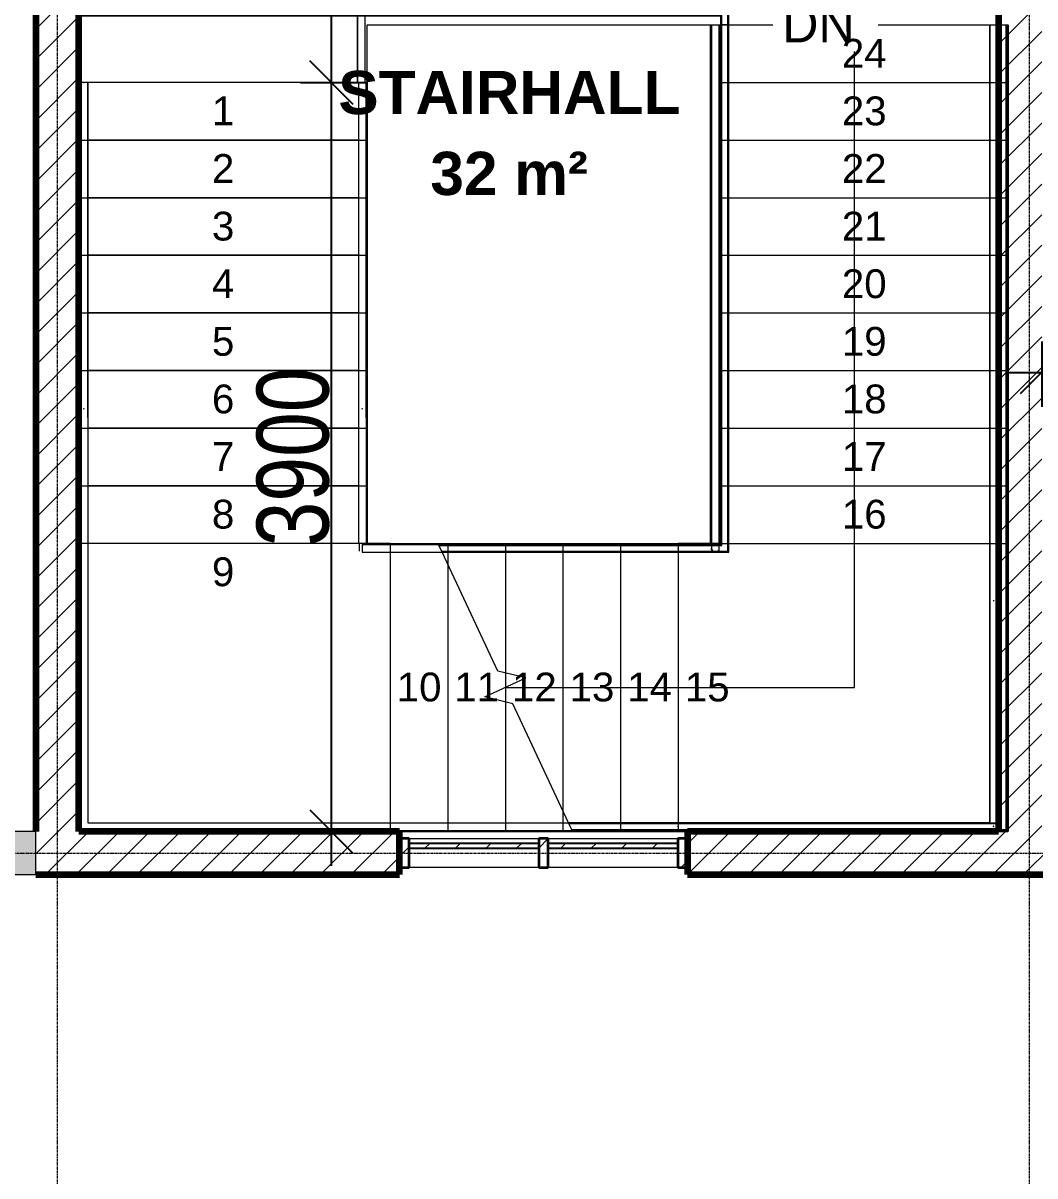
# Model space of a CAD drawing. Header units: millimetres. Extents: x -35190 to 411743, y -233114 to 23872.
# Drawn here: x 129218 to 134487, y -13695 to -7691 of the extents above; entities that cross this region are included whole.
import ezdxf

# ---------------------------------------------------------------- set-up
doc = ezdxf.new("R2010")
doc.units = ezdxf.units.MM
doc.linetypes.add('Grid Line', pattern=[22.225, 12.7, -3.175, 3.175, -3.175])
doc.linetypes.add('Overhead', pattern=[3.96875, 2.38125, -1.5875])
for name, color, linetype, lineweight in [('A-ANNO-DIMS', 211, 'Continuous', 9), ('A-AREA-IDEN', 2, 'Continuous', 9), ('A-DETL-GENF', 92, 'Continuous', 18), ('A-DETL-THIN', 151, 'Continuous', 18), ('A-FLOR', 192, 'Continuous', 18), ('A-FLOR-HRAL', 11, 'Continuous', 18), ('A-FLOR-HRAL-MBND', 5, 'Overhead', 18), ('A-GLAZ-CURT', 52, 'Continuous', 18), ('A-GLAZ-CWMG', 51, 'Continuous', 18), ('A-WALL', 113, 'Continuous', 18), ('A-WALL-PATT', 111, 'Continuous', 18), ('S-GRID', 1, 'Continuous', 9), ('S-STRS', 31, 'Continuous', 18), ('S-STRS-ANNO', 31, 'Continuous', 18), ('S-STRS-IDEN', 31, 'Continuous', 18), ('S-STRS-MBND', 31, 'Overhead', 18)]:
    doc.layers.add(name, color=color, linetype=linetype, lineweight=lineweight)
doc.styles.add('Arial', font='arial.ttf', dxfattribs={"height": 187.5})
doc.styles.add('Arial_1', font='arial.ttf', dxfattribs={"height": 150})
doc.styles.add('Arial_3', font='arial.ttf', dxfattribs={"width": 0.8, "height": 375})
doc.styles.add('Arial_B', font='arialbd.ttf', dxfattribs={"height": 225})
doc.dimstyles.new('main_4_5mm', dxfattribs={"dimscale": 304.8, "dimtxt": 382.597275, "dimasz": 0.738189, "dimexe": 0.590551, "dimexo": 0.0625, "dimgap": 0.024606, "dimtad": 1, "dimdec": 0, "dimzin": 0, "dimdsep": 46, "dimtxsty": 'Arial_3', "dimblk1": 'OBLIQUE', "dimblk2": 'OBLIQUE', "dimsah": 1, "dimcen": 0.09, "dimdle": 0.590551, "dimazin": 0, "dimtfac": 1, "dimtdec": 4, "dimtix": 1, "dimtmove": 0, "dimatfit": 3, "dimfxl": 0.590551, "dimfxlon": 1, "dimtvp": 1, "dimtolj": 1, "dimtzin": 0, "dimarcsym": 2})
doc.dimstyles.new('main_4_5mm_1', dxfattribs={"dimscale": 304.8, "dimtxt": 382.597275, "dimasz": 0.738189, "dimexe": 0.590551, "dimexo": 0.0625, "dimgap": 0.024606, "dimtad": 1, "dimdec": 0, "dimzin": 0, "dimdsep": 46, "dimtxsty": 'Arial_3', "dimblk1": 'OBLIQUE', "dimblk2": 'OBLIQUE', "dimsah": 1, "dimcen": 0.09, "dimdle": 0.590551, "dimazin": 0, "dimtfac": 1, "dimtdec": 4, "dimtix": 1, "dimtmove": 1, "dimatfit": 3, "dimfxl": 0.590551, "dimfxlon": 1, "dimtvp": 1, "dimtolj": 1, "dimtzin": 0, "dimarcsym": 2})
pattern_1 = [(45, (140110.45, -3260.38), (-79.5495, 79.5495), [])]

# ---------------------------------------------------------------- blocks, each defined once
blk = doc.blocks.new('Top Rail Type - Top Rail_Internal_-466016-FIRST FLOOR')
at = {"layer": 'A-FLOR-HRAL'}
for p, q in [((-5858.5, -4440.3), (-5858.5, -7131.4)), ((-5818.5, -7131.4), (-5818.5, -4440.3)), ((-5858.5, -7131.4), (-5858.5, -7435.6)), ((-5818.5, -7435.6), (-5818.5, -7131.4)), ((-5858.5, -7439.7), (-5858.5, -8594.9)), ((-5818.5, -8634.9), (-5818.5, -7439.7)), ((-7476.4, -8594.9), (-8052.5, -8594.9)), ((-8033.9, -8634.9), (-7476.4, -8634.9)), ((-5858.5, -8594.9), (-7476.4, -8594.9)), ((-7476.4, -8634.9), (-5818.5, -8634.9))]:
    blk.add_line(p, q, dxfattribs=at)
at = {"layer": 'A-FLOR-HRAL', "flags": 128}
blk.add_lwpolyline([(-5840.6, -4440.3), (-5838.5, -4440.3), (-5836.4, -4440.3)], dxfattribs=at)
at = {"layer": 'A-FLOR-HRAL'}
for points in [[(-5836.4, -7440.3), (-5837.1, -7440.3), (-5838.5, -7440.3), (-5839.9, -7440.3), (-5840.6, -7440.3)], [(-7481.1, -8617), (-7481.1, -8616.3), (-7481.1, -8614.9), (-7481.1, -8613.5), (-7481.1, -8612.8)]]:
    blk.add_open_spline(points, degree=3, dxfattribs=at)
blk.add_open_spline([(-5836.2, -8617.3), (-5836.5, -8616.9), (-5837.3, -8616.1), (-5838.5, -8614.9), (-5839.7, -8613.7), (-5840.5, -8612.9), (-5840.8, -8612.6)], degree=3, knots=[0.46272837, 0.46272837, 0.46272837, 0.46272837, 0.47916667, 0.5, 0.52083333, 0.53727163, 0.53727163, 0.53727163, 0.53727163], dxfattribs=at)
blk = doc.blocks.new('Top Rail Type - Top Rail_Internal_-V14-FIRST FLOOR')
at = {"layer": 'A-FLOR-HRAL'}
for p, q in [((-5858.5, -4440.3), (-5818.5, -4440.3)), ((-5858.5, -7440.3), (-5858.5, -4440.3)), ((-5818.5, -7440.3), (-5818.5, -4440.3)), ((-5858.5, -8594.9), (-5858.5, -7440.3)), ((-5818.5, -8634.9), (-5818.5, -7440.3)), ((-8052.5, -8594.9), (-7481.1, -8594.9)), ((-8033.9, -8634.9), (-7481.1, -8634.9)), ((-7481.1, -8594.9), (-5858.5, -8594.9)), ((-7481.1, -8634.9), (-5818.5, -8634.9))]:
    blk.add_line(p, q, dxfattribs=at)
blk = doc.blocks.new('Top Rail Type - Top Rail_Internal_-466035-FIRST FLOOR')
at = {"layer": 'A-FLOR-HRAL'}
for p, q in [((-7307.7, -4440.3), (-7307.7, -7165.7)), ((-7267.7, -7165.7), (-7267.7, -4440.3)), ((-7476.4, -7145.7), (-8728.3, -7145.7)), ((-8709.7, -7185.7), (-7476.4, -7185.7)), ((-7307.7, -7145.7), (-7476.4, -7145.7)), ((-7476.4, -7185.7), (-7287.7, -7185.7))]:
    blk.add_line(p, q, dxfattribs=at)
at = {"layer": 'A-FLOR-HRAL', "flags": 128}
for points in [[(-7289.8, -4440.3), (-7287.7, -4440.3), (-7285.6, -4440.3)], [(-7307.7, -7165.7), (-7307, -7170.9), (-7305, -7175.7), (-7301.8, -7179.9), (-7297.7, -7183), (-7292.9, -7185), (-7287.7, -7185.7)], [(-7273.6, -7179.9), (-7277.7, -7183), (-7282.5, -7185), (-7287.7, -7185.7), (-7292.9, -7185), (-7297.7, -7183), (-7301.8, -7179.9), (-7305, -7175.7), (-7307, -7170.9), (-7307.7, -7165.7)], [(-7287.7, -7185.7), (-7282.5, -7185), (-7277.7, -7183), (-7273.6, -7179.9)]]:
    blk.add_lwpolyline(points, dxfattribs=at)
at = {"layer": 'A-FLOR-HRAL'}
blk.add_open_spline([(-7481.1, -7167.8), (-7481.1, -7167.1), (-7481.1, -7165.7), (-7481.1, -7164.3), (-7481.1, -7163.6)], degree=3, dxfattribs=at)
blk = doc.blocks.new('Top Rail Type - Top Rail_Internal_-V15-FIRST FLOOR')
at = {"layer": 'A-FLOR-HRAL'}
for p, q in [((-7307.7, -4440.3), (-7267.7, -4440.3)), ((-7307.7, -7145.7), (-7307.7, -4440.3)), ((-7267.7, -7185.7), (-7267.7, -4440.3)), ((-8728.3, -7145.7), (-7481.1, -7145.7)), ((-8709.7, -7185.7), (-7481.1, -7185.7)), ((-7481.1, -7145.7), (-7307.7, -7145.7)), ((-7481.1, -7185.7), (-7267.7, -7185.7))]:
    blk.add_line(p, q, dxfattribs=at)
blk = doc.blocks.new('Railing - Railing-466950-FIRST FLOOR')
at = {"layer": 'A-FLOR-HRAL-MBND'}
for p, q in [((-5804, -4440.3), (-5774, -4440.3)), ((-5804, -7140.3), (-5804, -4440.3)), ((-5804, -4440.3), (-5774, -4440.3)), ((-5804, -7140.3), (-5804, -4440.3)), ((-5804, -4440.3), (-5774, -4440.3)), ((-5804, -7140.3), (-5804, -4440.3)), ((-5804, -4440.3), (-5774, -4440.3)), ((-5804, -7140.3), (-5804, -4440.3)), ((-5774, -7140.3), (-5774, -4440.3)), ((-5774, -7140.3), (-5774, -4440.3)), ((-5774, -7140.3), (-5774, -4440.3)), ((-5774, -7140.3), (-5774, -4440.3)), ((-5804, -7440.3), (-5804, -7140.3)), ((-5804, -7440.3), (-5804, -7140.3)), ((-5804, -7440.3), (-5804, -7140.3)), ((-5804, -7440.3), (-5804, -7140.3)), ((-5774, -7440.3), (-5774, -7140.3)), ((-5774, -7440.3), (-5774, -7140.3)), ((-5774, -7440.3), (-5774, -7140.3)), ((-5774, -7440.3), (-5774, -7140.3)), ((-5804, -8599.9), (-5804, -7440.3)), ((-5804, -8599.9), (-5804, -7440.3)), ((-5804, -8599.9), (-5804, -7440.3)), ((-5804, -8599.9), (-5804, -7440.3)), ((-5774, -8629.9), (-5774, -7440.3)), ((-5774, -8629.9), (-5774, -7440.3)), ((-5774, -8629.9), (-5774, -7440.3)), ((-5774, -8629.9), (-5774, -7440.3)), ((-8050.2, -8599.9), (-7481.1, -8599.9)), ((-8050.2, -8599.9), (-7481.1, -8599.9)), ((-8050.2, -8599.9), (-7481.1, -8599.9)), ((-8050.2, -8599.9), (-7481.1, -8599.9)), ((-8036.2, -8629.9), (-7481.1, -8629.9)), ((-8036.2, -8629.9), (-7481.1, -8629.9)), ((-8036.2, -8629.9), (-7481.1, -8629.9)), ((-8036.2, -8629.9), (-7481.1, -8629.9)), ((-7481.1, -8599.9), (-5804, -8599.9)), ((-7481.1, -8599.9), (-5804, -8599.9)), ((-7481.1, -8599.9), (-5804, -8599.9)), ((-7481.1, -8599.9), (-5804, -8599.9)), ((-7481.1, -8629.9), (-5774, -8629.9)), ((-7481.1, -8629.9), (-5774, -8629.9)), ((-7481.1, -8629.9), (-5774, -8629.9)), ((-7481.1, -8629.9), (-5774, -8629.9))]:
    blk.add_line(p, q, dxfattribs=at)
blk = doc.blocks.new('Railing - Railing-466954-FIRST FLOOR')
at = {"layer": 'A-FLOR-HRAL'}
for p, q in [((-9141.5, -7140.3), (-9141.5, -7180.7)), ((-9141.5, -7140.3), (-9141.5, -7180.7)), ((-9141.5, -7140.3), (-9141.5, -7180.7)), ((-9141.5, -7140.3), (-9141.5, -7180.7)), ((-9111.5, -7140.3), (-9111.5, -7145.7)), ((-9111.5, -7140.3), (-9111.5, -7145.7)), ((-9111.5, -7140.3), (-9111.5, -7145.7)), ((-9111.5, -7140.3), (-9111.5, -7145.7))]:
    blk.add_line(p, q, dxfattribs=at)
at = {"layer": 'A-FLOR-HRAL-MBND'}
for p, q in [((-10601.1, -4389.9), (-10601.1, -4359.9)), ((-7223.2, -4359.9), (-10601.1, -4359.9)), ((-10601.1, -4389.9), (-10601.1, -4359.9)), ((-7223.2, -4359.9), (-10601.1, -4359.9)), ((-10601.1, -4389.9), (-10601.1, -4359.9)), ((-7223.2, -4359.9), (-10601.1, -4359.9)), ((-10601.1, -4389.9), (-10601.1, -4359.9)), ((-7223.2, -4359.9), (-10601.1, -4359.9)), ((-7223.2, -4440.3), (-7223.2, -4359.9)), ((-7223.2, -4440.3), (-7223.2, -4359.9)), ((-7223.2, -4440.3), (-7223.2, -4359.9)), ((-7223.2, -4440.3), (-7223.2, -4359.9)), ((-7253.2, -4389.9), (-10601.1, -4389.9)), ((-7253.2, -4389.9), (-10601.1, -4389.9)), ((-7253.2, -4389.9), (-10601.1, -4389.9)), ((-7253.2, -4389.9), (-10601.1, -4389.9)), ((-7253.2, -4440.3), (-7253.2, -4389.9)), ((-7253.2, -4440.3), (-7253.2, -4389.9)), ((-7253.2, -4440.3), (-7253.2, -4389.9)), ((-7253.2, -4440.3), (-7253.2, -4389.9)), ((-7253.2, -7150.7), (-7253.2, -4440.3)), ((-7253.2, -7150.7), (-7253.2, -4440.3)), ((-7253.2, -7150.7), (-7253.2, -4440.3)), ((-7253.2, -7150.7), (-7253.2, -4440.3)), ((-7223.2, -7180.7), (-7223.2, -4440.3)), ((-7223.2, -7180.7), (-7223.2, -4440.3)), ((-7223.2, -7180.7), (-7223.2, -4440.3)), ((-7223.2, -7180.7), (-7223.2, -4440.3)), ((-8726, -7150.7), (-7481.1, -7150.7)), ((-8726, -7150.7), (-7481.1, -7150.7)), ((-8726, -7150.7), (-7481.1, -7150.7)), ((-8726, -7150.7), (-7481.1, -7150.7)), ((-8712, -7180.7), (-7481.1, -7180.7)), ((-8712, -7180.7), (-7481.1, -7180.7)), ((-8712, -7180.7), (-7481.1, -7180.7)), ((-8712, -7180.7), (-7481.1, -7180.7)), ((-7481.1, -7150.7), (-7253.2, -7150.7)), ((-7481.1, -7150.7), (-7253.2, -7150.7)), ((-7481.1, -7150.7), (-7253.2, -7150.7)), ((-7481.1, -7150.7), (-7253.2, -7150.7)), ((-7481.1, -7180.7), (-7223.2, -7180.7)), ((-7481.1, -7180.7), (-7223.2, -7180.7)), ((-7481.1, -7180.7), (-7223.2, -7180.7)), ((-7481.1, -7180.7), (-7223.2, -7180.7))]:
    blk.add_line(p, q, dxfattribs=at)
blk = doc.blocks.new('Top Rail Type - Top Rail_Internal_-466970-FIRST FLOOR')
at = {"layer": 'A-FLOR-HRAL'}
for p, q in [((-10595.7, -4740.3), (-10595.7, -6485)), ((-10555.7, -6485), (-10555.7, -4740.3))]:
    blk.add_line(p, q, dxfattribs=at)
at = {"layer": 'A-FLOR-HRAL', "flags": 128}
for points in [[(-10577.8, -4740.3), (-10575.7, -4740.3), (-10573.6, -4740.3)], [(-10572.9, -6440.8), (-10575.7, -6440.3), (-10578.5, -6440.8)]]:
    blk.add_lwpolyline(points, dxfattribs=at)
blk = doc.blocks.new('Top Rail Type - Top Rail_Internal_-V18-FIRST FLOOR')
at = {"layer": 'A-FLOR-HRAL', "linetype": 'Overhead'}
for p, q in [((-5809, -4440.3), (-5769, -4440.3)), ((-5809, -7440.3), (-5809, -4440.3)), ((-5769, -7440.3), (-5769, -4440.3)), ((-5809, -8594.9), (-5809, -7440.3)), ((-5769, -8634.9), (-5769, -7440.3)), ((-8052.5, -8594.9), (-7481.1, -8594.9)), ((-8033.9, -8634.9), (-7481.1, -8634.9)), ((-7481.1, -8594.9), (-5809, -8594.9)), ((-7481.1, -8634.9), (-5769, -8634.9))]:
    blk.add_line(p, q, dxfattribs=at)
at = {"layer": 'A-FLOR-HRAL'}
for p, q in [((-10555.7, -4740.3), (-10595.7, -4740.3)), ((-10595.7, -4740.3), (-10595.7, -7140.3)), ((-10555.7, -4740.3), (-10555.7, -7140.3)), ((-10595.7, -7140.3), (-10595.7, -8634.9)), ((-10555.7, -7140.3), (-10555.7, -8594.9)), ((-10595.7, -8634.9), (-9281.1, -8634.9)), ((-10555.7, -8594.9), (-9281.1, -8594.9)), ((-9281.1, -8594.9), (-8052.5, -8594.9)), ((-9281.1, -8634.9), (-8033.9, -8634.9)), ((-8033.9, -8634.9), (-8052.5, -8594.9))]:
    blk.add_line(p, q, dxfattribs=at)
blk = doc.blocks.new('Top Rail Type - Top Rail_Internal_-466989-FIRST FLOOR')
at = {"layer": 'A-FLOR-HRAL'}
for p, q in [((-9146.5, -4740.3), (-9146.5, -6485)), ((-9106.5, -6485), (-9106.5, -4740.3))]:
    blk.add_line(p, q, dxfattribs=at)
at = {"layer": 'A-FLOR-HRAL', "flags": 128}
for points in [[(-9128.6, -4740.3), (-9126.5, -4740.3), (-9124.4, -4740.3)], [(-9123.7, -6440.8), (-9126.5, -6440.3), (-9129.3, -6440.8)]]:
    blk.add_lwpolyline(points, dxfattribs=at)
blk = doc.blocks.new('Top Rail Type - Top Rail_Internal_-V19-FIRST FLOOR')
at = {"layer": 'A-FLOR-HRAL', "linetype": 'Overhead'}
for p, q in [((-10601.1, -4394.9), (-10601.1, -4354.9)), ((-7218.2, -4354.9), (-10601.1, -4354.9)), ((-7218.2, -4440.3), (-7218.2, -4354.9)), ((-7258.2, -4394.9), (-10601.1, -4394.9)), ((-7258.2, -4440.3), (-7258.2, -4394.9)), ((-7258.2, -7145.7), (-7258.2, -4440.3)), ((-7218.2, -7185.7), (-7218.2, -4440.3)), ((-8728.3, -7145.7), (-7481.1, -7145.7)), ((-8709.7, -7185.7), (-7481.1, -7185.7)), ((-7481.1, -7145.7), (-7258.2, -7145.7)), ((-7481.1, -7185.7), (-7218.2, -7185.7))]:
    blk.add_line(p, q, dxfattribs=at)
at = {"layer": 'A-FLOR-HRAL'}
for p, q in [((-9106.5, -4740.3), (-9146.5, -4740.3)), ((-9146.5, -4740.3), (-9146.5, -7140.3)), ((-9106.5, -4740.3), (-9106.5, -7140.3)), ((-9106.5, -7140.3), (-9146.5, -7140.3)), ((-9126.5, -7145.7), (-9126.5, -7185.7)), ((-9126.5, -7145.7), (-8981.1, -7145.7)), ((-9126.5, -7185.7), (-8981.1, -7185.7)), ((-8981.1, -7145.7), (-8728.3, -7145.7)), ((-8981.1, -7185.7), (-8709.7, -7185.7)), ((-8709.7, -7185.7), (-8728.3, -7145.7))]:
    blk.add_line(p, q, dxfattribs=at)
blk = doc.blocks.new('System Panel - Glazed-725091-FIRST FLOOR')
at = {"layer": 'A-GLAZ-CURT'}
h = blk.add_hatch(dxfattribs=at)
h.set_pattern_fill('FP_11', color=256, style=0, pattern_type=2)
h.set_pattern_definition([(45, (8544.84, 8752.82), (-79.5495, 79.5495), [])])
h.paths.add_polyline_path([(-104.4, 24.5), (337.5, 24.5), (337.5, 49.5), (-337.5, 49.5), (-337.5, 24.5), (-136.3, 24.5)])
at = {"layer": 'A-GLAZ-CURT', "lineweight": 25}
for p, q in [((337.5, 49.5), (-337.5, 49.5)), ((-337.5, 49.5), (-337.5, 24.5)), ((-337.5, 24.5), (337.5, 24.5)), ((337.5, 24.5), (337.5, 49.5))]:
    blk.add_line(p, q, dxfattribs=at)
blk = doc.blocks.new('Rectangular Mullion - 50 x 150mm-725092-FIRST FLOOR')
at = {"layer": 'A-GLAZ-CWMG'}
h = blk.add_hatch(dxfattribs=at)
h.set_pattern_fill('FP_12', color=256, style=0, pattern_type=2)
h.set_pattern_definition([(315, (7432.35, -8752.82), (79.5495, 79.5495), [])])
h.paths.add_polyline_path([(0, 75), (0, -75), (-50, -75), (-50, 75)])
at = {"layer": 'A-GLAZ-CWMG', "lineweight": 35}
for p, q in [((-50, 75), (0, 75)), ((-50, -75), (-50, 75)), ((0, 75), (0, -75)), ((0, -75), (-50, -75))]:
    blk.add_line(p, q, dxfattribs=at)
blk = doc.blocks.new('Rectangular Mullion - 50 x 150mm-723605-FIRST FLOOR')
at = {"layer": 'A-GLAZ-CWMG'}
for p, q in [((-8882.3, -8677.8), (-8207.3, -8677.8)), ((-8207.3, -8827.8), (-8882.3, -8827.8))]:
    blk.add_line(p, q, dxfattribs=at)
blk = doc.blocks.new('Top Rail Type - Top Rail_Internal_-587703-FIRST FLOOR')
at = {"layer": 'A-FLOR-HRAL'}
for p, q in [((-7221.1, -4320.3), (-9151.1, -4320.3)), ((-9151.1, -4320.3), (-9151.1, -4740.3)), ((-7221.1, -4440.3), (-7221.1, -4320.3)), ((-9111.1, -4360.3), (-7261.1, -4360.3)), ((-9111.1, -4740.3), (-9111.1, -4360.3)), ((-7261.1, -4360.3), (-7261.1, -4440.3)), ((-7243.4, -4440.3), (-7238.8, -4440.3))]:
    blk.add_line(p, q, dxfattribs=at)
for points, knots in [([(-9133.4, -4338), (-9133.1, -4338.3), (-9132.3, -4339.1), (-9131.1, -4340.3), (-9129.9, -4341.5), (-9129.1, -4342.3), (-9128.8, -4342.7)], [-0.53727163, -0.53727163, -0.53727163, -0.53727163, -0.52083333, -0.5, -0.47916667, -0.46272837, -0.46272837, -0.46272837, -0.46272837]), ([(-7243.4, -4342.7), (-7243.1, -4342.3), (-7242.3, -4341.5), (-7241.1, -4340.3), (-7239.9, -4339.1), (-7239.1, -4338.3), (-7238.8, -4338)], [0.46272837, 0.46272837, 0.46272837, 0.46272837, 0.47916667, 0.5, 0.52083333, 0.53727163, 0.53727163, 0.53727163, 0.53727163])]:
    blk.add_open_spline(points, degree=3, knots=knots, dxfattribs=at)
blk = doc.blocks.new('Top Rail Type - Top Rail_Internal_-V43-FIRST FLOOR')
at = {"layer": 'A-FLOR-HRAL'}
for p, q in [((-9151.1, -4320.3), (-7221.1, -4320.3)), ((-9151.1, -4740.3), (-9151.1, -4320.3)), ((-7221.1, -4320.3), (-7221.1, -4440.3)), ((-9111.1, -4360.3), (-7261.1, -4360.3)), ((-9111.1, -4740.3), (-9111.1, -4360.3)), ((-7261.1, -4360.3), (-7261.1, -4440.3)), ((-7221.1, -4440.3), (-7261.1, -4440.3)), ((-9151.1, -4740.3), (-9146.5, -4740.3))]:
    blk.add_line(p, q, dxfattribs=at)
blk = doc.blocks.new('Rectangular Mullion - 50 x 150mm-V88-FIRST FLOOR')
at = {"layer": 'A-GLAZ-CWMG'}
h = blk.add_hatch(dxfattribs=at)
h.set_pattern_fill('FP_46', color=256, style=0, pattern_type=2)
h.set_pattern_definition([(225, (-8932.34, -8752.82), (79.5495, -79.5495), [])])
h.paths.add_polyline_path([(0, 75), (-50, 75), (-50, -75), (0, -75), (0, 51.6)])
at = {"layer": 'A-GLAZ-CWMG', "lineweight": 35}
for p, q in [((0, 75), (-50, 75)), ((-50, 75), (-50, -75)), ((0, -75), (0, 75)), ((-50, -75), (0, -75))]:
    blk.add_line(p, q, dxfattribs=at)
blk = doc.blocks.new('System Panel - Glazed-V90-FIRST FLOOR')
at = {"layer": 'A-GLAZ-CURT'}
h = blk.add_hatch(dxfattribs=at)
h.set_pattern_fill('FP_50', color=256, style=0, pattern_type=2)
h.set_pattern_definition([(45, (7819.85, 8752.82), (-79.5495, 79.5495), [])])
h.paths.add_polyline_path([(29.5, 24.5), (337.5, 24.5), (337.5, 49.5), (-337.5, 49.5), (-337.5, 24.5), (-256.8, 24.5)])
at = {"layer": 'A-GLAZ-CURT', "lineweight": 25}
for p, q in [((337.5, 49.5), (-337.5, 49.5)), ((-337.5, 49.5), (-337.5, 24.5)), ((-337.5, 24.5), (337.5, 24.5)), ((337.5, 24.5), (337.5, 49.5))]:
    blk.add_line(p, q, dxfattribs=at)
blk = doc.blocks.new('Rectangular Mullion - 50 x 150mm-V102-FIRST FLOOR')
at = {"layer": 'A-GLAZ-CWMG'}
h = blk.add_hatch(dxfattribs=at)
h.set_pattern_fill('FP_62', color=256, style=0, pattern_type=2)
h.set_pattern_definition([(315, (8182.35, -8752.82), (79.5495, 79.5495), [])])
h.paths.add_polyline_path([(-25, 75), (25, 75), (25, -75), (-25, -75), (-25, 51.6)])
at = {"layer": 'A-GLAZ-CWMG', "lineweight": 35}
for p, q in [((-25, 75), (25, 75)), ((-25, -75), (-25, 75)), ((25, 75), (25, -75)), ((25, -75), (-25, -75))]:
    blk.add_line(p, q, dxfattribs=at)
blk = doc.blocks.new('_Oblique')
at = {"color": 0, "linetype": 'ByBlock', "lineweight": -2}
blk.add_line((-0.5, -0.5), (0.5, 0.5), dxfattribs=at)
blk = doc.blocks.new('*D3954')
at = {"layer": 'A-ANNO-DIMS', "color": 0, "lineweight": -2, "transparency": 16777216}
for p, q in [((134522.4, -9349.3), (134522.4, -9690.2)), ((137884.4, -9349.3), (137884.4, -9690.2)), ((134342.4, -9510.2), (138064.4, -9510.2))]:
    blk.add_line(p, q, dxfattribs=at)
at = {"layer": 'Defpoints', "color": 0, "transparency": 16777216}
for p in [(134522.4, -9330.2), (137884.4, -9330.2), (137884.4, -9510.2)]:
    blk.add_point(p, dxfattribs=at)
at = {"layer": 'A-ANNO-DIMS', "color": 0, "lineweight": -2, "transparency": 16777216, "xscale": 224.9999999999999, "yscale": 224.9999999999999, "zscale": 224.9999999999999, "rotation": 180}
blk.add_blockref('_Oblique', (134522.4, -9510.2), dxfattribs=at)
at = {"layer": 'A-ANNO-DIMS', "color": 0, "lineweight": -2, "transparency": 16777216, "xscale": 224.9999999999999, "yscale": 224.9999999999999, "zscale": 224.9999999999999}
blk.add_blockref('_Oblique', (137884.4, -9510.2), dxfattribs=at)
at = {"layer": 'A-ANNO-DIMS', "color": 0, "transparency": 16777216, "insert": (136203.4, -9311.1), "char_height": 375, "width": 1101.88, "attachment_point": 5, "style": 'Arial_3'}
blk.add_mtext('\\A1;3362', dxfattribs=at)
blk = doc.blocks.new('*D3561')
at = {"layer": 'A-ANNO-DIMS', "color": 0, "lineweight": -2, "transparency": 16777216}
for p, q in [((130823.7, -12080.7), (130823.7, -7820.7)), ((130662.8, -8000.7), (131003.7, -8000.7)), ((130662.8, -11900.7), (131003.7, -11900.7))]:
    blk.add_line(p, q, dxfattribs=at)
at = {"layer": 'Defpoints', "color": 0, "transparency": 16777216}
for p in [(130643.7, -8000.7), (130823.7, -8000.7), (130643.7, -11900.7)]:
    blk.add_point(p, dxfattribs=at)
at = {"layer": 'A-ANNO-DIMS', "color": 0, "lineweight": -2, "transparency": 16777216, "xscale": 224.9999999999999, "yscale": 224.9999999999999, "zscale": 224.9999999999999}
for p, rotation in [((130823.7, -8000.7), 90), ((130823.7, -11900.7), 270)]:
    blk.add_blockref('_Oblique', p, dxfattribs=dict(at, rotation=rotation))
at = {"layer": 'A-ANNO-DIMS', "color": 0, "transparency": 16777216, "insert": (130624.6, -9950.7), "char_height": 375, "width": 1101.88, "attachment_point": 5, "rotation": 90, "style": 'Arial_3'}
blk.add_mtext('\\A1;3900', dxfattribs=at)
blk = doc.blocks.new('*D3562')
at = {"layer": 'A-ANNO-DIMS', "color": 0, "lineweight": -2, "transparency": 16777216}
for p, q in [((130823.7, -5095.7), (130823.7, -6488.9)), ((130662.8, -5275.7), (131003.7, -5275.7)), ((130823.7, -8180.7), (130823.7, -7407.2)), ((130662.8, -8000.7), (131003.7, -8000.7))]:
    blk.add_line(p, q, dxfattribs=at)
at = {"layer": 'Defpoints', "color": 0, "transparency": 16777216}
for p in [(130643.7, -5275.7), (130823.7, -5275.7), (130643.7, -8000.7)]:
    blk.add_point(p, dxfattribs=at)
at = {"layer": 'A-ANNO-DIMS', "color": 0, "lineweight": -2, "transparency": 16777216, "xscale": 224.9999999999999, "yscale": 224.9999999999999, "zscale": 224.9999999999999}
for p, rotation in [((130823.7, -5275.7), 90), ((130823.7, -8000.7), 270)]:
    blk.add_blockref('_Oblique', p, dxfattribs=dict(at, rotation=rotation))
at = {"layer": 'A-ANNO-DIMS', "color": 0, "transparency": 16777216, "insert": (130329.4, -7499), "char_height": 375, "width": 1101.88, "attachment_point": 1, "rotation": 90, "line_spacing_factor": 0.941778, "style": 'Arial_3'}
blk.add_mtext('\\A1;2725', dxfattribs=at)

msp = doc.modelspace()

# ---------------------------------------------------------------- hatches: boundary and pattern name
at = {"layer": 'A-DETL-GENF'}
h = msp.add_hatch(color=1, dxfattribs=at)
h.paths.add_polyline_path([(129284.4, -12125.7), (129284.4, -11900.7), (128384.4, -11900.7), (128384.4, -12125.7)])
h.paths.add_polyline_path([(182459.4, -12125.7), (182459.4, -11900.7), (181559.4, -11900.7), (181559.4, -12125.7), (182138.2, -12125.7)])
h.paths.add_polyline_path([(129609.4, -3475.7), (130809.4, -3475.7), (130809.4, -3250.7), (129609.4, -3250.7), (129609.4, -3448.4)])
h.paths.add_polyline_path([(180034.2, -3475.7), (181234.2, -3475.7), (181234.2, -3250.7), (180034.2, -3250.7), (180034.2, -3293)])
h.paths.add_polyline_path([(129284.4, 4202.3), (129284.4, 4352.3), (128834.4, 4352.3), (128834.4, 4202.3)])
h.paths.add_polyline_path([(181559.4, 4301.3), (182009.4, 4301.3), (182009.4, 4451.3), (181559.4, 4451.3)])
h.paths.add_polyline_path([(128834.4, 6451.3), (129284.4, 6451.3), (129284.4, 6551.3), (128834.4, 6551.3), (128834.4, 6452.3)])
h.paths.add_polyline_path([(181559.4, 6551.3), (182009.4, 6551.3), (182009.4, 6651.3), (181559.4, 6651.3)])
h.paths.add_polyline_path([(128834.4, 7170.3), (129284.4, 7170.3), (129284.4, 7270.3), (128834.4, 7270.3)])
h.paths.add_polyline_path([(182009.4, 7270.3), (182009.4, 7370.3), (181559.4, 7370.3), (181559.4, 7270.3)])
h.paths.add_polyline_path([(129284.4, 9372.3), (129284.4, 9522.3), (128834.4, 9522.3), (128834.4, 9372.3)])
h.paths.add_polyline_path([(181559.4, 9470.3), (182009.4, 9470.3), (182009.4, 9620.3), (181559.4, 9620.3)])
h.paths.add_polyline_path([(129829.4, 11074.3), (129829.4, 11524.3), (129679.4, 11524.3), (129679.4, 11074.3)])
h.paths.add_polyline_path([(132029.4, 11074.3), (132029.4, 11524.3), (131929.4, 11524.3), (131929.4, 11074.3)])
h.paths.add_polyline_path([(132359.4, 11074.3), (132359.4, 11524.3), (132259.4, 11524.3), (132259.4, 11074.3)])
h.paths.add_polyline_path([(134159.4, 11074.3), (134309.4, 11074.3), (134309.4, 11524.3), (134159.4, 11524.3), (134159.4, 11420.5)])
h.paths.add_polyline_path([(181089.4, 11074.3), (181239.4, 11074.3), (181239.4, 11524.3), (181089.4, 11524.3)])
h.paths.add_polyline_path([(176564.4, 11074.3), (176714.4, 11074.3), (176714.4, 11524.3), (176564.4, 11524.3)])
at = {"layer": 'A-WALL-PATT'}
h = msp.add_hatch(dxfattribs=at)
h.set_pattern_fill('FP_1', color=256, style=0, pattern_type=2)
h.set_pattern_definition(pattern_1)
h.paths.add_polyline_path([(129284.4, -11900.7), (129509.4, -11900.7), (129509.4, -5275.7), (129284.4, -5275.7), (129284.4, -11857)])
h.paths.add_polyline_path([(129457, -3475.7), (129509.4, -3475.7), (129509.4, -3190.7), (129284.4, -3190.7), (129284.4, -3475.7)])
h.paths.add_polyline_path([(129457, -2290.7), (129509.4, -2290.7), (129509.4, -1648.7), (129284.4, -1648.7), (129284.4, -2290.7)])
h.paths.add_polyline_path([(129509.4, -148.7), (129509.4, 651.3), (129284.4, 651.3), (129284.4, -148.7), (129457, -148.7)])
h.paths.add_polyline_path([(129284.4, 2751.3), (129509.4, 2751.3), (129509.4, 4352.3), (129284.4, 4352.3), (129284.4, 3107.1)])
h.paths.add_polyline_path([(129457, 6452.3), (129509.4, 6452.3), (129509.4, 7271.3), (129284.4, 7271.3), (129284.4, 6452.3)])
h.paths.add_polyline_path([(129509.4, 9371.3), (129509.4, 10849.3), (129284.4, 10849.3), (129284.4, 9371.3), (129457, 9371.3)])
h = msp.add_hatch(dxfattribs=at)
h.set_pattern_fill('FP_1', color=256, style=0, pattern_type=2)
h.set_pattern_definition(pattern_1)
h.paths.add_polyline_path([(134324.3, -11900.7), (134522.4, -11900.7), (134522.4, -5275.7), (134297.4, -5275.7), (134297.4, -11900.7)])
h = msp.add_hatch(dxfattribs=at)
h.set_pattern_fill('FP_1', color=256, style=0, pattern_type=2)
h.set_pattern_definition(pattern_1)
h.paths.add_polyline_path([(134522.4, -12125.7), (134574.4, -12125.7), (134574.4, -11900.7), (132678.1, -11900.7), (132678.1, -12125.7), (134324.3, -12125.7)])
h.paths.add_polyline_path([(129284.4, -12125.7), (131178.1, -12125.7), (131178.1, -11900.7), (129284.4, -11900.7), (129284.4, -11945.7)])
h.paths.add_polyline_path([(138409.4, -12125.7), (138409.4, -11900.7), (136674.4, -11900.7), (136674.4, -12125.7), (138109.4, -12125.7)])
h.paths.add_polyline_path([(139309.4, -12125.7), (140134.4, -12125.7), (140134.4, -11900.7), (139309.4, -11900.7)])
h.paths.add_polyline_path([(143109.4, -12125.7), (143334.4, -12125.7), (143334.4, -11900.7), (142234.4, -11900.7), (142234.4, -12125.7)])

# ---------------------------------------------------------------- linework, layer by layer
at = {"layer": 'A-DETL-THIN'}
for p, q in [((132846.9, -7700.7), (132846.9, -10400.7)), ((134346.9, -7700.7), (134346.9, -11900.7)), ((131009.4, -8000.7), (131009.4, -10400.7)), ((129509.4, -8300.7), (131009.4, -8300.7)), ((129509.4, -8600.7), (131009.4, -8600.7)), ((129509.4, -8900.7), (131009.4, -8900.7)), ((129509.4, -9200.7), (131009.4, -9200.7)), ((129509.4, -9500.7), (131009.4, -9500.7)), ((129509.4, -9800.7), (131009.4, -9800.7)), ((129509.4, -10100.7), (131009.4, -10100.7)), ((131009.4, -10400.7), (129509.4, -10400.7)), ((131009.4, -10400.7), (132846.9, -10400.7)), ((131129.4, -10400.7), (131129.4, -11900.7)), ((131429.4, -10400.7), (131429.4, -11900.7)), ((131729.4, -10400.7), (131729.4, -11900.7)), ((132029.4, -10400.7), (132029.4, -11900.7)), ((132329.4, -10400.7), (132329.4, -11900.7)), ((132629.4, -10400.7), (132629.4, -11900.7)), ((129284.4, -11900.7), (128384.4, -11900.7)), ((129284.4, -12125.7), (129284.4, -11900.7)), ((128384.4, -12125.7), (129284.4, -12125.7))]:
    msp.add_line(p, q, dxfattribs=at)
at = {"layer": 'A-FLOR'}
for p, q in [((131009.4, -8000.7), (131009.4, -7700.7)), ((131009.4, -7700.7), (132802.8, -7700.7)), ((132842.8, -7700.7), (132849.4, -7700.7)), ((132889.4, -7700.7), (134252, -7700.7)), ((134292, -7700.7), (134297.4, -7700.7))]:
    msp.add_line(p, q, dxfattribs=at)
at = {"layer": 'A-WALL', "lineweight": 140}
for p, q in [((129284.4, -5275.7), (129284.4, -11900.7)), ((129509.4, -11900.7), (129509.4, -5275.7)), ((134297.4, -5275.7), (134297.4, -11900.7)), ((131178.1, -11900.7), (129509.4, -11900.7)), ((131178.1, -12125.7), (131178.1, -11900.7)), ((134297.4, -11900.7), (132678.1, -11900.7)), ((132678.1, -11900.7), (132678.1, -12125.7)), ((129284.4, -12125.7), (131178.1, -12125.7)), ((132678.1, -12125.7), (134574.4, -12125.7))]:
    msp.add_line(p, q, dxfattribs=at)
at = {"layer": 'S-GRID', "linetype": 'Grid Line'}
for p, q in [((129396.9, -26662), (129396.9, 15610.8)), ((134459.4, -26662), (134459.4, 15610.8)), ((124075.2, -12013.2), (187181.8, -12013.2))]:
    msp.add_line(p, q, dxfattribs=at)
at = {"layer": 'S-STRS'}
for p, q in [((132797.4, -7700.7), (132802.8, -7700.7)), ((132797.4, -8000.7), (132797.4, -7700.7)), ((132842.8, -7700.7), (132849.4, -7700.7)), ((132889.4, -7700.7), (134252, -7700.7)), ((134292, -7700.7), (134297.4, -7700.7)), ((129514.8, -8000.7), (129509.4, -8000.7)), ((130959.4, -8000.7), (129554.8, -8000.7)), ((131009.4, -8000.7), (131004, -8000.7)), ((131009.4, -8000.7), (131009.4, -8300.7)), ((132797.4, -8300.7), (132797.4, -8000.7)), ((132797.4, -8000.7), (132802.8, -8000.7)), ((132842.8, -8000.7), (134252, -8000.7)), ((134292, -8000.7), (134297.4, -8000.7)), ((129514.8, -8300.7), (129509.4, -8300.7)), ((130964, -8300.7), (129554.8, -8300.7)), ((131009.4, -8300.7), (131004, -8300.7)), ((131009.4, -8300.7), (131009.4, -8600.7)), ((132797.4, -8600.7), (132797.4, -8300.7)), ((132797.4, -8300.7), (132802.8, -8300.7)), ((132842.8, -8300.7), (134252, -8300.7)), ((134292, -8300.7), (134297.4, -8300.7)), ((129514.8, -8600.7), (129509.4, -8600.7)), ((130964, -8600.7), (129554.8, -8600.7)), ((131009.4, -8600.7), (131004, -8600.7)), ((131009.4, -8600.7), (131009.4, -8900.7)), ((132797.4, -8900.7), (132797.4, -8600.7)), ((132797.4, -8600.7), (132802.8, -8600.7)), ((132842.8, -8600.7), (134252, -8600.7)), ((134292, -8600.7), (134297.4, -8600.7)), ((129514.8, -8900.7), (129509.4, -8900.7)), ((130964, -8900.7), (129554.8, -8900.7)), ((131009.4, -8900.7), (131004, -8900.7)), ((131009.4, -8900.7), (131009.4, -9200.7)), ((132797.4, -9200.7), (132797.4, -8900.7)), ((132797.4, -8900.7), (132802.8, -8900.7)), ((132842.8, -8900.7), (134252, -8900.7)), ((134292, -8900.7), (134297.4, -8900.7)), ((129514.8, -9200.7), (129509.4, -9200.7)), ((130964, -9200.7), (129554.8, -9200.7)), ((131009.4, -9200.7), (131004, -9200.7)), ((131009.4, -9200.7), (131009.4, -9500.7)), ((132797.4, -9500.7), (132797.4, -9200.7)), ((132797.4, -9200.7), (132802.8, -9200.7)), ((132842.8, -9200.7), (134252, -9200.7)), ((134292, -9200.7), (134297.4, -9200.7)), ((129514.8, -9500.7), (129509.4, -9500.7)), ((130964, -9500.7), (129554.8, -9500.7)), ((131009.4, -9500.7), (131004, -9500.7)), ((131009.4, -9500.7), (131009.4, -9800.7)), ((132797.4, -9800.7), (132797.4, -9500.7)), ((132797.4, -9500.7), (132802.8, -9500.7)), ((132842.8, -9500.7), (134252, -9500.7)), ((134292, -9500.7), (134297.4, -9500.7)), ((129514.8, -9800.7), (129509.4, -9800.7)), ((130964, -9800.7), (129554.8, -9800.7)), ((131009.4, -9800.7), (131004, -9800.7)), ((131009.4, -9800.7), (131009.4, -10100.7)), ((132797.4, -10100.7), (132797.4, -9800.7)), ((132797.4, -9800.7), (132802.8, -9800.7)), ((132842.8, -9800.7), (134252, -9800.7)), ((134292, -9800.7), (134297.4, -9800.7)), ((129514.8, -10100.7), (129509.4, -10100.7)), ((130964, -10100.7), (129554.8, -10100.7)), ((131009.4, -10100.7), (131004, -10100.7)), ((131009.4, -10100.7), (131009.4, -10400.7)), ((132797.4, -10400.7), (132797.4, -10100.7)), ((132797.4, -10100.7), (132802.8, -10100.7)), ((132842.8, -10100.7), (134252, -10100.7)), ((134292, -10100.7), (134297.4, -10100.7)), ((129514.8, -10400.7), (129509.4, -10400.7)), ((130964, -10400.7), (129554.8, -10400.7)), ((131009.4, -10400.7), (131004, -10400.7)), ((131129.4, -10400.7), (131009.4, -10400.7)), ((131129.4, -10400.7), (131129.4, -10406.1)), ((131129.4, -10400.7), (131379.6, -10400.7)), ((131379.6, -10400.7), (131429.4, -10400.7)), ((131429.4, -10400.7), (131729.4, -10400.7)), ((131429.4, -10400.7), (131429.4, -10406.1)), ((131729.4, -10400.7), (132029.4, -10400.7)), ((131729.4, -10400.7), (131729.4, -10406.1)), ((132029.4, -10400.7), (132329.4, -10400.7)), ((132029.4, -10400.7), (132029.4, -10406.1)), ((132329.4, -10400.7), (132629.4, -10400.7)), ((132329.4, -10400.7), (132329.4, -10406.1)), ((132797.4, -10400.7), (132629.4, -10400.7)), ((132629.4, -10400.7), (132629.4, -10406.1)), ((132797.4, -10400.7), (132802.8, -10400.7)), ((132842.8, -10400.7), (134252, -10400.7)), ((134292, -10400.7), (134297.4, -10400.7)), ((131129.4, -10446.1), (131129.4, -11855.3)), ((131429.4, -10446.1), (131429.4, -10507.3)), ((131729.4, -10446.1), (131729.4, -11075.4)), ((132029.4, -10446.1), (132029.4, -11794.1)), ((132329.4, -10446.1), (132329.4, -11855.3)), ((132629.4, -10446.1), (132629.4, -11855.3)), ((131429.4, -10507.3), (131429.4, -11855.3)), ((131729.4, -11075.4), (131729.4, -11150.7)), ((131729.4, -11150.7), (131729.4, -11226)), ((131729.4, -11226), (131729.4, -11855.3)), ((132029.4, -11794.1), (132029.4, -11855.3)), ((131129.4, -11895.3), (131129.4, -11900.7)), ((131178.1, -11900.7), (131429.4, -11900.7)), ((131429.4, -11895.3), (131429.4, -11900.7)), ((131429.4, -11900.7), (131729.4, -11900.7)), ((131729.4, -11895.3), (131729.4, -11900.7)), ((131729.4, -11900.7), (132029.4, -11900.7)), ((132029.4, -11895.3), (132029.4, -11900.7)), ((132029.4, -11900.7), (132079.1, -11900.7)), ((132079.1, -11900.7), (132329.4, -11900.7)), ((132329.4, -11895.3), (132329.4, -11900.7)), ((132329.4, -11900.7), (132629.4, -11900.7)), ((132629.4, -11895.3), (132629.4, -11900.7)), ((132629.4, -11900.7), (132678.1, -11900.7))]:
    msp.add_line(p, q, dxfattribs=at)
at = {"layer": 'S-STRS', "linetype": 'Overhead'}
for p, q in [((129514.8, -8000.7), (129509.4, -8000.7)), ((130959.4, -8000.7), (129554.8, -8000.7)), ((131009.4, -8000.7), (131004, -8000.7)), ((132797.4, -8000.7), (132802.8, -8000.7)), ((132842.8, -8000.7), (134252, -8000.7)), ((134292, -8000.7), (134297.4, -8000.7)), ((129514.8, -8300.7), (129509.4, -8300.7)), ((130964, -8300.7), (129554.8, -8300.7)), ((131009.4, -8300.7), (131004, -8300.7)), ((132797.4, -8300.7), (132802.8, -8300.7)), ((132842.8, -8300.7), (134252, -8300.7)), ((134292, -8300.7), (134297.4, -8300.7)), ((129514.8, -8600.7), (129509.4, -8600.7)), ((130964, -8600.7), (129554.8, -8600.7)), ((131009.4, -8600.7), (131004, -8600.7)), ((132797.4, -8600.7), (132802.8, -8600.7)), ((132842.8, -8600.7), (134252, -8600.7)), ((134292, -8600.7), (134297.4, -8600.7)), ((129514.8, -8900.7), (129509.4, -8900.7)), ((130964, -8900.7), (129554.8, -8900.7)), ((131009.4, -8900.7), (131004, -8900.7)), ((132797.4, -8900.7), (132802.8, -8900.7)), ((132842.8, -8900.7), (134252, -8900.7)), ((134292, -8900.7), (134297.4, -8900.7)), ((129514.8, -9200.7), (129509.4, -9200.7)), ((130964, -9200.7), (129554.8, -9200.7)), ((131009.4, -9200.7), (131004, -9200.7)), ((132797.4, -9200.7), (132802.8, -9200.7)), ((132842.8, -9200.7), (134252, -9200.7)), ((134292, -9200.7), (134297.4, -9200.7)), ((129514.8, -9500.7), (129509.4, -9500.7)), ((130964, -9500.7), (129554.8, -9500.7)), ((131009.4, -9500.7), (131004, -9500.7)), ((132797.4, -9500.7), (132802.8, -9500.7)), ((132842.8, -9500.7), (134252, -9500.7)), ((134292, -9500.7), (134297.4, -9500.7)), ((129514.8, -9800.7), (129509.4, -9800.7)), ((130964, -9800.7), (129554.8, -9800.7)), ((131009.4, -9800.7), (131004, -9800.7)), ((132797.4, -9800.7), (132802.8, -9800.7)), ((132842.8, -9800.7), (134252, -9800.7)), ((134292, -9800.7), (134297.4, -9800.7)), ((129514.8, -10100.7), (129509.4, -10100.7)), ((130964, -10100.7), (129554.8, -10100.7)), ((131009.4, -10100.7), (131004, -10100.7)), ((132797.4, -10100.7), (132802.8, -10100.7)), ((132842.8, -10100.7), (134252, -10100.7)), ((134292, -10100.7), (134297.4, -10100.7)), ((129514.8, -10400.7), (129509.4, -10400.7)), ((130964, -10400.7), (129554.8, -10400.7)), ((131009.4, -10400.7), (131004, -10400.7)), ((131129.4, -10400.7), (131129.4, -10406.1)), ((131429.4, -10400.7), (131429.4, -10406.1)), ((131729.4, -10400.7), (131729.4, -10406.1)), ((132029.4, -10400.7), (132029.4, -10406.1)), ((132329.4, -10400.7), (132329.4, -10406.1)), ((132629.4, -10400.7), (132629.4, -10406.1)), ((132797.4, -10400.7), (132802.8, -10400.7)), ((132842.8, -10400.7), (134252, -10400.7)), ((134292, -10400.7), (134297.4, -10400.7)), ((131129.4, -10446.1), (131129.4, -11855.3)), ((131429.4, -10446.1), (131429.4, -10507.3)), ((131729.4, -10446.1), (131729.4, -11075.4)), ((132029.4, -10446.1), (132029.4, -11794.1)), ((132329.4, -10446.1), (132329.4, -11855.3)), ((132629.4, -10446.1), (132629.4, -11855.3)), ((131429.4, -10507.3), (131429.4, -11855.3)), ((131729.4, -11075.4), (131729.4, -11150.7)), ((131729.4, -11150.7), (131729.4, -11226)), ((131729.4, -11226), (131729.4, -11855.3)), ((132029.4, -11794.1), (132029.4, -11855.3)), ((131129.4, -11895.3), (131129.4, -11900.7)), ((131429.4, -11895.3), (131429.4, -11900.7)), ((131729.4, -11895.3), (131729.4, -11900.7)), ((132029.4, -11895.3), (132029.4, -11900.7)), ((132329.4, -11895.3), (132329.4, -11900.7)), ((132629.4, -11895.3), (132629.4, -11900.7))]:
    msp.add_line(p, q, dxfattribs=at)
at = {"layer": 'S-STRS-ANNO'}
for p, q in [((133547.4, -8000.7), (133547.4, -7700.7)), ((133547.4, -8300.7), (133547.4, -8000.7)), ((133547.4, -8600.7), (133547.4, -8300.7)), ((133547.4, -8900.7), (133547.4, -8600.7)), ((133547.4, -9200.7), (133547.4, -8900.7)), ((133547.4, -9500.7), (133547.4, -9200.7)), ((133547.4, -9800.7), (133547.4, -9500.7)), ((133547.4, -10100.7), (133547.4, -9800.7)), ((133547.4, -10400.7), (133547.4, -10100.7)), ((133547.4, -11150.7), (133547.4, -10400.7)), ((131729.4, -11150.7), (132029.4, -11150.7)), ((132029.4, -11150.7), (132329.4, -11150.7)), ((132329.4, -11150.7), (132629.4, -11150.7)), ((132629.4, -11150.7), (133547.4, -11150.7))]:
    msp.add_line(p, q, dxfattribs=at)
at = {"layer": 'S-STRS-MBND'}
for p, q in [((132846.9, -7700.7), (134346.9, -7700.7)), ((132846.9, -10400.7), (132846.9, -7700.7)), ((134346.9, -10400.7), (134346.9, -7700.7)), ((132846.9, -8000.7), (134346.9, -8000.7)), ((132846.9, -8000.7), (134346.9, -8000.7)), ((132846.9, -8300.7), (134346.9, -8300.7)), ((132846.9, -8300.7), (134346.9, -8300.7)), ((132846.9, -8600.7), (134346.9, -8600.7)), ((132846.9, -8600.7), (134346.9, -8600.7)), ((132846.9, -8900.7), (134346.9, -8900.7)), ((132846.9, -8900.7), (134346.9, -8900.7)), ((132846.9, -9200.7), (134346.9, -9200.7)), ((132846.9, -9200.7), (134346.9, -9200.7)), ((132846.9, -9500.7), (134346.9, -9500.7)), ((132846.9, -9500.7), (134346.9, -9500.7)), ((132846.9, -9800.7), (134346.9, -9800.7)), ((132846.9, -9800.7), (134346.9, -9800.7)), ((132846.9, -10100.7), (134346.9, -10100.7)), ((132846.9, -10100.7), (134346.9, -10100.7)), ((131379.6, -10400.7), (132629.4, -10400.7)), ((131429.4, -10400.7), (131429.4, -10507.3)), ((131429.4, -10400.7), (131429.4, -10507.3)), ((131729.4, -10400.7), (131729.4, -11075.4)), ((131729.4, -10400.7), (131729.4, -11075.4)), ((132029.4, -10400.7), (132029.4, -11794.1)), ((132029.4, -10400.7), (132029.4, -11794.1)), ((132329.4, -10400.7), (132329.4, -11900.7)), ((132329.4, -10400.7), (132329.4, -11900.7)), ((132846.9, -10400.7), (132629.4, -10400.7)), ((132629.4, -10400.7), (132629.4, -11900.7)), ((132629.4, -10400.7), (132629.4, -11900.7)), ((132846.9, -10400.7), (134346.9, -10400.7)), ((132846.9, -10400.7), (134346.9, -10400.7)), ((134346.9, -11900.7), (134346.9, -10400.7)), ((131729.4, -11150.7), (131729.4, -11226)), ((131729.4, -11150.7), (131729.4, -11226)), ((132079.1, -11900.7), (132629.4, -11900.7)), ((132629.4, -11900.7), (134346.9, -11900.7))]:
    msp.add_line(p, q, dxfattribs=at)
at = {"layer": 'S-STRS-MBND', "linetype": 'Continuous'}
for p, q in [((131382.1, -10406.1), (131379.6, -10400.7)), ((131689.7, -11065.7), (131400.8, -10446.1)), ((131623.2, -11200.2), (131835.6, -11101.2)), ((131835.6, -11101.2), (131689.7, -11065.7)), ((131769, -11235.7), (131623.2, -11200.2)), ((132057.9, -11855.3), (131769, -11235.7)), ((132079.1, -11900.7), (132076.6, -11895.3))]:
    msp.add_line(p, q, dxfattribs=at)

# ---------------------------------------------------------------- block references
at = {"layer": 'A-FLOR-HRAL'}
for name in ['Top Rail Type - Top Rail_Internal_-V19-FIRST FLOOR', 'Railing - Railing-466954-FIRST FLOOR', 'Top Rail Type - Top Rail_Internal_-587703-FIRST FLOOR', 'Top Rail Type - Top Rail_Internal_-V43-FIRST FLOOR', 'Top Rail Type - Top Rail_Internal_-V18-FIRST FLOOR', 'Top Rail Type - Top Rail_Internal_-466035-FIRST FLOOR', 'Top Rail Type - Top Rail_Internal_-V15-FIRST FLOOR', 'Top Rail Type - Top Rail_Internal_-466016-FIRST FLOOR', 'Top Rail Type - Top Rail_Internal_-V14-FIRST FLOOR', 'Railing - Railing-466950-FIRST FLOOR', 'Top Rail Type - Top Rail_Internal_-466970-FIRST FLOOR', 'Top Rail Type - Top Rail_Internal_-466989-FIRST FLOOR']:
    msp.add_blockref(name, (140110.5, -3260.4), dxfattribs=at)
at = {"layer": 'A-GLAZ-CURT'}
for name, p in [('System Panel - Glazed-725091-FIRST FLOOR', (131565.6, -12013.2)), ('System Panel - Glazed-V90-FIRST FLOOR', (132290.6, -12013.2))]:
    msp.add_blockref(name, p, dxfattribs=at)
at = {"layer": 'A-GLAZ-CWMG', "rotation": 180}
msp.add_blockref('Rectangular Mullion - 50 x 150mm-V88-FIRST FLOOR', (131178.1, -12013.2), dxfattribs=at)
at = {"layer": 'A-GLAZ-CWMG'}
for p in [(140110.5, -3260.4), (140835.5, -3260.4)]:
    msp.add_blockref('Rectangular Mullion - 50 x 150mm-723605-FIRST FLOOR', p, dxfattribs=at)
at = {"layer": 'A-GLAZ-CWMG', "extrusion": (0, 0, -1), "rotation": 180}
for name, p in [('Rectangular Mullion - 50 x 150mm-V102-FIRST FLOOR', (-131928.1, -12013.2)), ('Rectangular Mullion - 50 x 150mm-725092-FIRST FLOOR', (-132678.1, -12013.2))]:
    msp.add_blockref(name, p, dxfattribs=at)

# ---------------------------------------------------------------- texts
at = {"layer": 'A-AREA-IDEN', "char_height": 225, "attachment_point": 1, "style": 'Arial_B'}
for s, insert, width in [('STAIRHALL', (130860, -7940.6), 2170.569), ('32 m²', (131338.9, -8361.5), 1010.126)]:
    msp.add_mtext(s, dxfattribs=dict(at, insert=insert, width=width))
at = {"layer": 'S-STRS-ANNO', "char_height": 150, "attachment_point": 1, "line_spacing_factor": 0.941778, "style": 'Arial_1'}
for s, insert, width in [('1', (130201.7, -8073.7), 138.441), ('23', (133481.5, -8073.7), 276.883), ('2', (130201.7, -8373.7), 138.441), ('22', (133481.5, -8373.7), 276.883), ('3', (130201.7, -8673.7), 138.441), ('21', (133481.5, -8673.7), 276.883), ('4', (130201.7, -8973.7), 138.441), ('20', (133481.5, -8973.7), 276.883), ('5', (130201.7, -9273.7), 138.441), ('19', (133481.5, -9273.7), 276.883), ('6', (130201.7, -9573.7), 138.441), ('18', (133481.5, -9573.7), 276.883), ('7', (130201.7, -9873.7), 138.441), ('17', (133481.5, -9873.7), 276.883), ('8', (130201.7, -10173.7), 138.441), ('16', (133481.5, -10173.7), 276.883), ('9', (130201.7, -10473.7), 138.441), ('10', (131164, -11073.7), 276.883), ('11', (131464, -11073.7), 276.883), ('12', (131764, -11073.7), 276.883), ('13', (132064, -11073.7), 276.883), ('14', (132364, -11073.7), 276.883), ('15', (132664, -11073.7), 276.883)]:
    msp.add_mtext(s, dxfattribs=dict(at, insert=insert, width=width))

# ---------------------------------------------------------------- dimensions: what is measured, and where the dimension line sits
at = {"layer": 'A-ANNO-DIMS'}
dim = msp.add_linear_dim(base=(130823.7, -5275.7), p1=(130643.7, -8000.7), p2=(130643.7, -5275.7), angle=90, dimstyle='main_4_5mm_1', override={"dimpost": '<>', "dimfxl": 2725}, dxfattribs=at)
dim.commit()
dim.dimension.update_dxf_attribs({"geometry": '*D3562', "text_midpoint": (130579.4, -6948.1), "dimtype": 160, "text_rotation": 90})
dim = msp.add_linear_dim(base=(130823.7, -8000.7), p1=(130643.7, -11900.7), p2=(130643.7, -8000.7), angle=90, dimstyle='main_4_5mm', override={"dimpost": '<>', "dimfxl": 3900}, dxfattribs=at)
dim.commit()
dim.dimension.update_dxf_attribs({"geometry": '*D3561', "text_midpoint": (130624.6, -9950.7)})
dim = msp.add_linear_dim(base=(137884.4, -9510.2), p1=(134522.4, -9330.2), p2=(137884.4, -9330.2), dimstyle='main_4_5mm', override={"dimpost": '<>', "dimfxl": 3362}, dxfattribs=at)
dim.commit()
dim.dimension.update_dxf_attribs({"geometry": '*D3954', "text_midpoint": (136203.4, -9311.1)})

# ---------------------------------------------------------------- next in the draw order: texts
at = {"layer": 'S-STRS-IDEN', "insert": (133170.6, -7604.4), "char_height": 187.5, "width": 452.053, "attachment_point": 1, "line_spacing_factor": 0.941778, "style": 'Arial', "bg_fill": 3, "box_fill_scale": 1.25, "bg_fill_color": 256, "bg_fill_true_color": 13158600, "bg_fill_transparency": 0}
msp.add_mtext('DN', dxfattribs=at)

# ---------------------------------------------------------------- next in the draw order: texts
at = {"layer": 'S-STRS-ANNO', "insert": (133481.5, -7773.7), "char_height": 150, "width": 276.883, "attachment_point": 1, "line_spacing_factor": 0.941778, "style": 'Arial_1'}
msp.add_mtext('24', dxfattribs=at)

doc.saveas('drawing.dxf')
